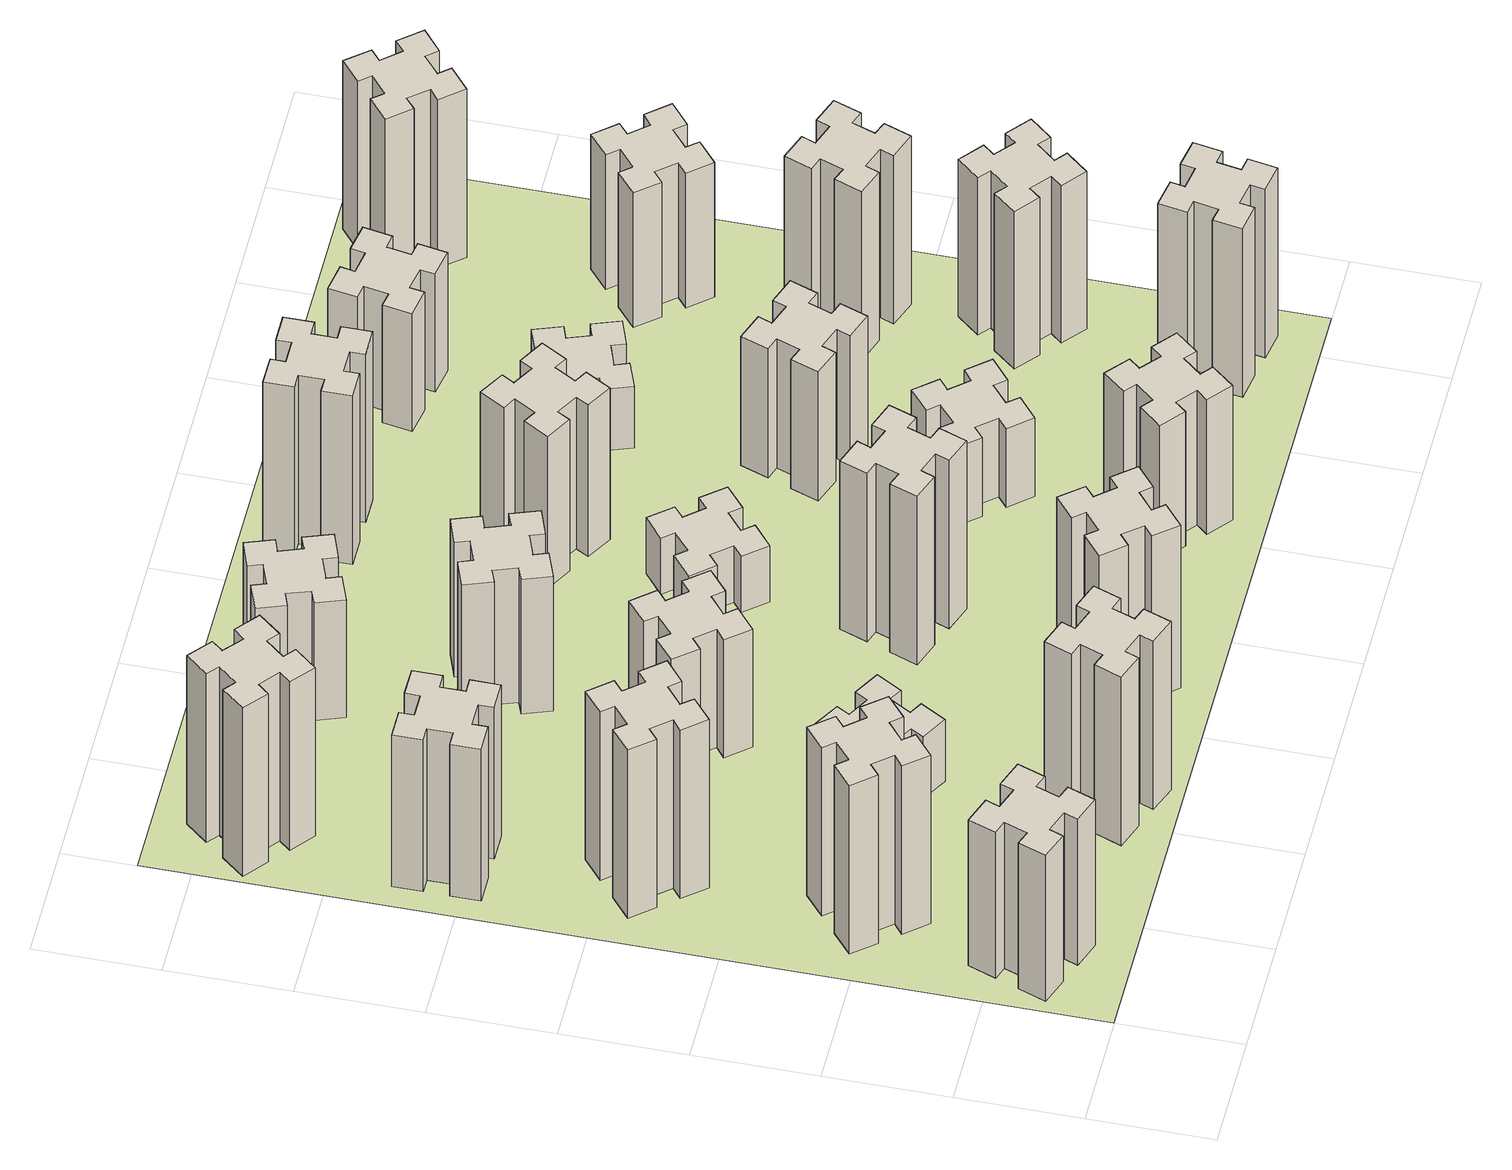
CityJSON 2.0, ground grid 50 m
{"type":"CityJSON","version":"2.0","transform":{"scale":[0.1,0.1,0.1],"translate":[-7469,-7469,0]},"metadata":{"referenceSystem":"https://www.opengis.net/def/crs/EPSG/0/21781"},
"CityObjects":{
"building1":{"type":"Building","attributes":{"class":"1000","function":"1000","usage":"1000","yearOfConstruction":2016,"roofType":"1000","measuredHeight":78,"storeysAboveGround":30,"storeysBelowGround":0},"geometry":[{"type":"Solid","lod":"1","boundaries":[[[[0,1,2,3,4,5,6,7,8,9,10,11,12,13,14,15,16,17,18,19]],[[17,16,20,21]],[[16,15,22,20]],[[15,14,23,22]],[[14,13,24,23]],[[13,12,25,24]],[[12,11,26,25]],[[11,10,27,26]],[[10,9,28,27]],[[9,8,29,28]],[[8,7,30,29]],[[7,6,31,30]],[[6,5,32,31]],[[5,4,33,32]],[[4,3,34,33]],[[3,2,35,34]],[[2,1,36,35]],[[1,0,37,36]],[[0,19,38,37]],[[19,18,39,38]],[[18,17,21,39]],[[24,25,26,27,28,29,30,31,32,33,34,35,36,37,38,39,21,20,22,23]]]]}]},
"building2":{"type":"Building","attributes":{"class":"1000","function":"1000","usage":"1000","yearOfConstruction":2016,"roofType":"1000","measuredHeight":90,"storeysAboveGround":30,"storeysBelowGround":0},"geometry":[{"type":"Solid","lod":"1","boundaries":[[[[40,41,42,43,44,45,46,47,48,49,50,51,52,53,54,55,56,57,58,59]],[[57,56,60,61]],[[56,55,62,60]],[[55,54,63,62]],[[54,53,64,63]],[[53,52,65,64]],[[52,51,66,65]],[[51,50,67,66]],[[50,49,68,67]],[[49,48,69,68]],[[48,47,70,69]],[[47,46,71,70]],[[46,45,72,71]],[[45,44,73,72]],[[44,43,74,73]],[[43,42,75,74]],[[42,41,76,75]],[[41,40,77,76]],[[40,59,78,77]],[[59,58,79,78]],[[58,57,61,79]],[[64,65,66,67,68,69,70,71,72,73,74,75,76,77,78,79,61,60,62,63]]]]}]},
"building3":{"type":"Building","attributes":{"class":"1000","function":"1000","usage":"1000","yearOfConstruction":2016,"roofType":"1000","measuredHeight":90,"storeysAboveGround":30,"storeysBelowGround":0},"geometry":[{"type":"Solid","lod":"1","boundaries":[[[[80,81,82,83,84,85,86,87,88,89,90,91,92,93,94,95,96,97,98,99]],[[97,96,100,101]],[[96,95,102,100]],[[95,94,103,102]],[[94,93,104,103]],[[93,92,105,104]],[[92,91,106,105]],[[91,90,107,106]],[[90,89,108,107]],[[89,88,109,108]],[[88,87,110,109]],[[87,86,111,110]],[[86,85,112,111]],[[85,84,113,112]],[[84,83,114,113]],[[83,82,115,114]],[[82,81,116,115]],[[81,80,117,116]],[[80,99,118,117]],[[99,98,119,118]],[[98,97,101,119]],[[104,105,106,107,108,109,110,111,112,113,114,115,116,117,118,119,101,100,102,103]]]]}]},
"building4":{"type":"Building","attributes":{"class":"1000","function":"1000","usage":"1000","yearOfConstruction":2016,"roofType":"1000","measuredHeight":81,"storeysAboveGround":30,"storeysBelowGround":0},"geometry":[{"type":"Solid","lod":"1","boundaries":[[[[120,121,122,123,124,125,126,127,128,129,130,131,132,133,134,135,136,137,138,139]],[[137,136,140,141]],[[136,135,142,140]],[[135,134,143,142]],[[134,133,144,143]],[[133,132,145,144]],[[132,131,146,145]],[[131,130,147,146]],[[130,129,148,147]],[[129,128,149,148]],[[128,127,150,149]],[[127,126,151,150]],[[126,125,152,151]],[[125,124,153,152]],[[124,123,154,153]],[[123,122,155,154]],[[122,121,156,155]],[[121,120,157,156]],[[120,139,158,157]],[[139,138,159,158]],[[138,137,141,159]],[[144,145,146,147,148,149,150,151,152,153,154,155,156,157,158,159,141,140,142,143]]]]}]},
"building5":{"type":"Building","attributes":{"class":"1000","function":"1000","usage":"1000","yearOfConstruction":2016,"roofType":"1000","measuredHeight":90,"storeysAboveGround":30,"storeysBelowGround":0},"geometry":[{"type":"Solid","lod":"1","boundaries":[[[[160,161,162,163,164,165,166,167,168,169,170,171,172,173,174,175,176,177,178,179]],[[177,176,180,181]],[[176,175,182,180]],[[175,174,183,182]],[[174,173,184,183]],[[173,172,185,184]],[[172,171,186,185]],[[171,170,187,186]],[[170,169,188,187]],[[169,168,189,188]],[[168,167,190,189]],[[167,166,191,190]],[[166,165,192,191]],[[165,164,193,192]],[[164,163,194,193]],[[163,162,195,194]],[[162,161,196,195]],[[161,160,197,196]],[[160,179,198,197]],[[179,178,199,198]],[[178,177,181,199]],[[184,185,186,187,188,189,190,191,192,193,194,195,196,197,198,199,181,180,182,183]]]]}]},
"building6":{"type":"Building","attributes":{"class":"1000","function":"1000","usage":"1000","yearOfConstruction":2016,"roofType":"1000","measuredHeight":90,"storeysAboveGround":30,"storeysBelowGround":0},"geometry":[{"type":"Solid","lod":"1","boundaries":[[[[200,201,202,203,204,205,206,207,208,209,210,211,212,213,214,215,216,217,218,219]],[[217,216,220,221]],[[216,215,222,220]],[[215,214,223,222]],[[214,213,224,223]],[[213,212,225,224]],[[212,211,226,225]],[[211,210,227,226]],[[210,209,228,227]],[[209,208,229,228]],[[208,207,230,229]],[[207,206,231,230]],[[206,205,232,231]],[[205,204,233,232]],[[204,203,234,233]],[[203,202,235,234]],[[202,201,236,235]],[[201,200,237,236]],[[200,219,238,237]],[[219,218,239,238]],[[218,217,221,239]],[[224,225,226,227,228,229,230,231,232,233,234,235,236,237,238,239,221,220,222,223]]]]}]},
"building7":{"type":"Building","attributes":{"class":"1000","function":"1000","usage":"1000","yearOfConstruction":2016,"roofType":"1000","measuredHeight":33,"storeysAboveGround":30,"storeysBelowGround":0},"geometry":[{"type":"Solid","lod":"1","boundaries":[[[[240,241,242,243,244,245,246,247,248,249,250,251,252,253,254,255,256,257,258,259]],[[257,256,260,261]],[[256,255,262,260]],[[255,254,263,262]],[[254,253,264,263]],[[253,252,265,264]],[[252,251,266,265]],[[251,250,267,266]],[[250,249,268,267]],[[249,248,269,268]],[[248,247,270,269]],[[247,246,271,270]],[[246,245,272,271]],[[245,244,273,272]],[[244,243,274,273]],[[243,242,275,274]],[[242,241,276,275]],[[241,240,277,276]],[[240,259,278,277]],[[259,258,279,278]],[[258,257,261,279]],[[264,265,266,267,268,269,270,271,272,273,274,275,276,277,278,279,261,260,262,263]]]]}]},
"building8":{"type":"Building","attributes":{"class":"1000","function":"1000","usage":"1000","yearOfConstruction":2016,"roofType":"1000","measuredHeight":63,"storeysAboveGround":30,"storeysBelowGround":0},"geometry":[{"type":"Solid","lod":"1","boundaries":[[[[280,281,282,283,284,285,286,287,288,289,290,291,292,293,294,295,296,297,298,299]],[[297,296,300,301]],[[296,295,302,300]],[[295,294,303,302]],[[294,293,304,303]],[[293,292,305,304]],[[292,291,306,305]],[[291,290,307,306]],[[290,289,308,307]],[[289,288,309,308]],[[288,287,310,309]],[[287,286,311,310]],[[286,285,312,311]],[[285,284,313,312]],[[284,283,314,313]],[[283,282,315,314]],[[282,281,316,315]],[[281,280,317,316]],[[280,299,318,317]],[[299,298,319,318]],[[298,297,301,319]],[[304,305,306,307,308,309,310,311,312,313,314,315,316,317,318,319,301,300,302,303]]]]}]},
"building9":{"type":"Building","attributes":{"class":"1000","function":"1000","usage":"1000","yearOfConstruction":2016,"roofType":"1000","measuredHeight":87,"storeysAboveGround":30,"storeysBelowGround":0},"geometry":[{"type":"Solid","lod":"1","boundaries":[[[[320,321,322,323,324,325,326,327,328,329,330,331,332,333,334,335,336,337,338,339]],[[337,336,340,341]],[[336,335,342,340]],[[335,334,343,342]],[[334,333,344,343]],[[333,332,345,344]],[[332,331,346,345]],[[331,330,347,346]],[[330,329,348,347]],[[329,328,349,348]],[[328,327,350,349]],[[327,326,351,350]],[[326,325,352,351]],[[325,324,353,352]],[[324,323,354,353]],[[323,322,355,354]],[[322,321,356,355]],[[321,320,357,356]],[[320,339,358,357]],[[339,338,359,358]],[[338,337,341,359]],[[344,345,346,347,348,349,350,351,352,353,354,355,356,357,358,359,341,340,342,343]]]]}]},
"building10":{"type":"Building","attributes":{"class":"1000","function":"1000","usage":"1000","yearOfConstruction":2016,"roofType":"1000","measuredHeight":72,"storeysAboveGround":30,"storeysBelowGround":0},"geometry":[{"type":"Solid","lod":"1","boundaries":[[[[360,361,362,363,364,365,366,367,368,369,370,371,372,373,374,375,376,377,378,379]],[[377,376,380,381]],[[376,375,382,380]],[[375,374,383,382]],[[374,373,384,383]],[[373,372,385,384]],[[372,371,386,385]],[[371,370,387,386]],[[370,369,388,387]],[[369,368,389,388]],[[368,367,390,389]],[[367,366,391,390]],[[366,365,392,391]],[[365,364,393,392]],[[364,363,394,393]],[[363,362,395,394]],[[362,361,396,395]],[[361,360,397,396]],[[360,379,398,397]],[[379,378,399,398]],[[378,377,381,399]],[[384,385,386,387,388,389,390,391,392,393,394,395,396,397,398,399,381,380,382,383]]]]}]},
"building11":{"type":"Building","attributes":{"class":"1000","function":"1000","usage":"1000","yearOfConstruction":2016,"roofType":"1000","measuredHeight":63,"storeysAboveGround":30,"storeysBelowGround":0},"geometry":[{"type":"Solid","lod":"1","boundaries":[[[[400,401,402,403,404,405,406,407,408,409,410,411,412,413,414,415,416,417,418,419]],[[417,416,420,421]],[[416,415,422,420]],[[415,414,423,422]],[[414,413,424,423]],[[413,412,425,424]],[[412,411,426,425]],[[411,410,427,426]],[[410,409,428,427]],[[409,408,429,428]],[[408,407,430,429]],[[407,406,431,430]],[[406,405,432,431]],[[405,404,433,432]],[[404,403,434,433]],[[403,402,435,434]],[[402,401,436,435]],[[401,400,437,436]],[[400,419,438,437]],[[419,418,439,438]],[[418,417,421,439]],[[424,425,426,427,428,429,430,431,432,433,434,435,436,437,438,439,421,420,422,423]]]]}]},
"building12":{"type":"Building","attributes":{"class":"1000","function":"1000","usage":"1000","yearOfConstruction":2016,"roofType":"1000","measuredHeight":90,"storeysAboveGround":30,"storeysBelowGround":0},"geometry":[{"type":"Solid","lod":"1","boundaries":[[[[440,441,442,443,444,445,446,447,448,449,450,451,452,453,454,455,456,457,458,459]],[[457,456,460,461]],[[456,455,462,460]],[[455,454,463,462]],[[454,453,464,463]],[[453,452,465,464]],[[452,451,466,465]],[[451,450,467,466]],[[450,449,468,467]],[[449,448,469,468]],[[448,447,470,469]],[[447,446,471,470]],[[446,445,472,471]],[[445,444,473,472]],[[444,443,474,473]],[[443,442,475,474]],[[442,441,476,475]],[[441,440,477,476]],[[440,459,478,477]],[[459,458,479,478]],[[458,457,461,479]],[[464,465,466,467,468,469,470,471,472,473,474,475,476,477,478,479,461,460,462,463]]]]}]},
"building13":{"type":"Building","attributes":{"class":"1000","function":"1000","usage":"1000","yearOfConstruction":2016,"roofType":"1000","measuredHeight":30,"storeysAboveGround":30,"storeysBelowGround":0},"geometry":[{"type":"Solid","lod":"1","boundaries":[[[[480,481,482,483,484,485,486,487,488,489,490,491,492,493,494,495,496,497,498,499]],[[497,496,500,501]],[[496,495,502,500]],[[495,494,503,502]],[[494,493,504,503]],[[493,492,505,504]],[[492,491,506,505]],[[491,490,507,506]],[[490,489,508,507]],[[489,488,509,508]],[[488,487,510,509]],[[487,486,511,510]],[[486,485,512,511]],[[485,484,513,512]],[[484,483,514,513]],[[483,482,515,514]],[[482,481,516,515]],[[481,480,517,516]],[[480,499,518,517]],[[499,498,519,518]],[[498,497,501,519]],[[504,505,506,507,508,509,510,511,512,513,514,515,516,517,518,519,501,500,502,503]]]]}]},
"building14":{"type":"Building","attributes":{"class":"1000","function":"1000","usage":"1000","yearOfConstruction":2016,"roofType":"1000","measuredHeight":72,"storeysAboveGround":30,"storeysBelowGround":0},"geometry":[{"type":"Solid","lod":"1","boundaries":[[[[520,521,522,523,524,525,526,527,528,529,530,531,532,533,534,535,536,537,538,539]],[[537,536,540,541]],[[536,535,542,540]],[[535,534,543,542]],[[534,533,544,543]],[[533,532,545,544]],[[532,531,546,545]],[[531,530,547,546]],[[530,529,548,547]],[[529,528,549,548]],[[528,527,550,549]],[[527,526,551,550]],[[526,525,552,551]],[[525,524,553,552]],[[524,523,554,553]],[[523,522,555,554]],[[522,521,556,555]],[[521,520,557,556]],[[520,539,558,557]],[[539,538,559,558]],[[538,537,541,559]],[[544,545,546,547,548,549,550,551,552,553,554,555,556,557,558,559,541,540,542,543]]]]}]},
"building15":{"type":"Building","attributes":{"class":"1000","function":"1000","usage":"1000","yearOfConstruction":2016,"roofType":"1000","measuredHeight":81,"storeysAboveGround":30,"storeysBelowGround":0},"geometry":[{"type":"Solid","lod":"1","boundaries":[[[[560,561,562,563,564,565,566,567,568,569,570,571,572,573,574,575,576,577,578,579]],[[577,576,580,581]],[[576,575,582,580]],[[575,574,583,582]],[[574,573,584,583]],[[573,572,585,584]],[[572,571,586,585]],[[571,570,587,586]],[[570,569,588,587]],[[569,568,589,588]],[[568,567,590,589]],[[567,566,591,590]],[[566,565,592,591]],[[565,564,593,592]],[[564,563,594,593]],[[563,562,595,594]],[[562,561,596,595]],[[561,560,597,596]],[[560,579,598,597]],[[579,578,599,598]],[[578,577,581,599]],[[584,585,586,587,588,589,590,591,592,593,594,595,596,597,598,599,581,580,582,583]]]]}]},
"building16":{"type":"Building","attributes":{"class":"1000","function":"1000","usage":"1000","yearOfConstruction":2016,"roofType":"1000","measuredHeight":90,"storeysAboveGround":30,"storeysBelowGround":0},"geometry":[{"type":"Solid","lod":"1","boundaries":[[[[600,601,602,603,604,605,606,607,608,609,610,611,612,613,614,615,616,617,618,619]],[[617,616,620,621]],[[616,615,622,620]],[[615,614,623,622]],[[614,613,624,623]],[[613,612,625,624]],[[612,611,626,625]],[[611,610,627,626]],[[610,609,628,627]],[[609,608,629,628]],[[608,607,630,629]],[[607,606,631,630]],[[606,605,632,631]],[[605,604,633,632]],[[604,603,634,633]],[[603,602,635,634]],[[602,601,636,635]],[[601,600,637,636]],[[600,619,638,637]],[[619,618,639,638]],[[618,617,621,639]],[[624,625,626,627,628,629,630,631,632,633,634,635,636,637,638,639,621,620,622,623]]]]}]},
"building17":{"type":"Building","attributes":{"class":"1000","function":"1000","usage":"1000","yearOfConstruction":2016,"roofType":"1000","measuredHeight":42,"storeysAboveGround":30,"storeysBelowGround":0},"geometry":[{"type":"Solid","lod":"1","boundaries":[[[[640,641,642,643,644,645,646,647,648,649,650,651,652,653,654,655,656,657,658,659]],[[657,656,660,661]],[[656,655,662,660]],[[655,654,663,662]],[[654,653,664,663]],[[653,652,665,664]],[[652,651,666,665]],[[651,650,667,666]],[[650,649,668,667]],[[649,648,669,668]],[[648,647,670,669]],[[647,646,671,670]],[[646,645,672,671]],[[645,644,673,672]],[[644,643,674,673]],[[643,642,675,674]],[[642,641,676,675]],[[641,640,677,676]],[[640,659,678,677]],[[659,658,679,678]],[[658,657,661,679]],[[664,665,666,667,668,669,670,671,672,673,674,675,676,677,678,679,661,660,662,663]]]]}]},
"building18":{"type":"Building","attributes":{"class":"1000","function":"1000","usage":"1000","yearOfConstruction":2016,"roofType":"1000","measuredHeight":69,"storeysAboveGround":30,"storeysBelowGround":0},"geometry":[{"type":"Solid","lod":"1","boundaries":[[[[680,681,682,683,684,685,686,687,688,689,690,691,692,693,694,695,696,697,698,699]],[[697,696,700,701]],[[696,695,702,700]],[[695,694,703,702]],[[694,693,704,703]],[[693,692,705,704]],[[692,691,706,705]],[[691,690,707,706]],[[690,689,708,707]],[[689,688,709,708]],[[688,687,710,709]],[[687,686,711,710]],[[686,685,712,711]],[[685,684,713,712]],[[684,683,714,713]],[[683,682,715,714]],[[682,681,716,715]],[[681,680,717,716]],[[680,699,718,717]],[[699,698,719,718]],[[698,697,701,719]],[[704,705,706,707,708,709,710,711,712,713,714,715,716,717,718,719,701,700,702,703]]]]}]},
"building19":{"type":"Building","attributes":{"class":"1000","function":"1000","usage":"1000","yearOfConstruction":2016,"roofType":"1000","measuredHeight":33,"storeysAboveGround":30,"storeysBelowGround":0},"geometry":[{"type":"Solid","lod":"1","boundaries":[[[[720,721,722,723,724,725,726,727,728,729,730,731,732,733,734,735,736,737,738,739]],[[737,736,740,741]],[[736,735,742,740]],[[735,734,743,742]],[[734,733,744,743]],[[733,732,745,744]],[[732,731,746,745]],[[731,730,747,746]],[[730,729,748,747]],[[729,728,749,748]],[[728,727,750,749]],[[727,726,751,750]],[[726,725,752,751]],[[725,724,753,752]],[[724,723,754,753]],[[723,722,755,754]],[[722,721,756,755]],[[721,720,757,756]],[[720,739,758,757]],[[739,738,759,758]],[[738,737,741,759]],[[744,745,746,747,748,749,750,751,752,753,754,755,756,757,758,759,741,740,742,743]]]]}]},
"building20":{"type":"Building","attributes":{"class":"1000","function":"1000","usage":"1000","yearOfConstruction":2016,"roofType":"1000","measuredHeight":90,"storeysAboveGround":30,"storeysBelowGround":0},"geometry":[{"type":"Solid","lod":"1","boundaries":[[[[760,761,762,763,764,765,766,767,768,769,770,771,772,773,774,775,776,777,778,779]],[[777,776,780,781]],[[776,775,782,780]],[[775,774,783,782]],[[774,773,784,783]],[[773,772,785,784]],[[772,771,786,785]],[[771,770,787,786]],[[770,769,788,787]],[[769,768,789,788]],[[768,767,790,789]],[[767,766,791,790]],[[766,765,792,791]],[[765,764,793,792]],[[764,763,794,793]],[[763,762,795,794]],[[762,761,796,795]],[[761,760,797,796]],[[760,779,798,797]],[[779,778,799,798]],[[778,777,781,799]],[[784,785,786,787,788,789,790,791,792,793,794,795,796,797,798,799,781,780,782,783]]]]}]},
"building21":{"type":"Building","attributes":{"class":"1000","function":"1000","usage":"1000","yearOfConstruction":2016,"roofType":"1000","measuredHeight":63,"storeysAboveGround":30,"storeysBelowGround":0},"geometry":[{"type":"Solid","lod":"1","boundaries":[[[[800,801,802,803,804,805,806,807,808,809,810,811,812,813,814,815,816,817,818,819]],[[817,816,820,821]],[[816,815,822,820]],[[815,814,823,822]],[[814,813,824,823]],[[813,812,825,824]],[[812,811,826,825]],[[811,810,827,826]],[[810,809,828,827]],[[809,808,829,828]],[[808,807,830,829]],[[807,806,831,830]],[[806,805,832,831]],[[805,804,833,832]],[[804,803,834,833]],[[803,802,835,834]],[[802,801,836,835]],[[801,800,837,836]],[[800,819,838,837]],[[819,818,839,838]],[[818,817,821,839]],[[824,825,826,827,828,829,830,831,832,833,834,835,836,837,838,839,821,820,822,823]]]]}]},
"building22":{"type":"Building","attributes":{"class":"1000","function":"1000","usage":"1000","yearOfConstruction":2016,"roofType":"1000","measuredHeight":84,"storeysAboveGround":30,"storeysBelowGround":0},"geometry":[{"type":"Solid","lod":"1","boundaries":[[[[840,841,842,843,844,845,846,847,848,849,850,851,852,853,854,855,856,857,858,859]],[[857,856,860,861]],[[856,855,862,860]],[[855,854,863,862]],[[854,853,864,863]],[[853,852,865,864]],[[852,851,866,865]],[[851,850,867,866]],[[850,849,868,867]],[[849,848,869,868]],[[848,847,870,869]],[[847,846,871,870]],[[846,845,872,871]],[[845,844,873,872]],[[844,843,874,873]],[[843,842,875,874]],[[842,841,876,875]],[[841,840,877,876]],[[840,859,878,877]],[[859,858,879,878]],[[858,857,861,879]],[[864,865,866,867,868,869,870,871,872,873,874,875,876,877,878,879,861,860,862,863]]]]}]},
"building23":{"type":"Building","attributes":{"class":"1000","function":"1000","usage":"1000","yearOfConstruction":2016,"roofType":"1000","measuredHeight":90,"storeysAboveGround":30,"storeysBelowGround":0},"geometry":[{"type":"Solid","lod":"1","boundaries":[[[[880,881,882,883,884,885,886,887,888,889,890,891,892,893,894,895,896,897,898,899]],[[897,896,900,901]],[[896,895,902,900]],[[895,894,903,902]],[[894,893,904,903]],[[893,892,905,904]],[[892,891,906,905]],[[891,890,907,906]],[[890,889,908,907]],[[889,888,909,908]],[[888,887,910,909]],[[887,886,911,910]],[[886,885,912,911]],[[885,884,913,912]],[[884,883,914,913]],[[883,882,915,914]],[[882,881,916,915]],[[881,880,917,916]],[[880,899,918,917]],[[899,898,919,918]],[[898,897,901,919]],[[904,905,906,907,908,909,910,911,912,913,914,915,916,917,918,919,901,900,902,903]]]]}]},
"building24":{"type":"Building","attributes":{"class":"1000","function":"1000","usage":"1000","yearOfConstruction":2016,"roofType":"1000","measuredHeight":72,"storeysAboveGround":30,"storeysBelowGround":0},"geometry":[{"type":"Solid","lod":"1","boundaries":[[[[920,921,922,923,924,925,926,927,928,929,930,931,932,933,934,935,936,937,938,939]],[[937,936,940,941]],[[936,935,942,940]],[[935,934,943,942]],[[934,933,944,943]],[[933,932,945,944]],[[932,931,946,945]],[[931,930,947,946]],[[930,929,948,947]],[[929,928,949,948]],[[928,927,950,949]],[[927,926,951,950]],[[926,925,952,951]],[[925,924,953,952]],[[924,923,954,953]],[[923,922,955,954]],[[922,921,956,955]],[[921,920,957,956]],[[920,939,958,957]],[[939,938,959,958]],[[938,937,941,959]],[[944,945,946,947,948,949,950,951,952,953,954,955,956,957,958,959,941,940,942,943]]]]}]},
"building25":{"type":"Building","attributes":{"class":"1000","function":"1000","usage":"1000","yearOfConstruction":2016,"roofType":"1000","measuredHeight":90,"storeysAboveGround":30,"storeysBelowGround":0},"geometry":[{"type":"Solid","lod":"1","boundaries":[[[[960,961,962,963,964,965,966,967,968,969,970,971,972,973,974,975,976,977,978,979]],[[977,976,980,981]],[[976,975,982,980]],[[975,974,983,982]],[[974,973,984,983]],[[973,972,985,984]],[[972,971,986,985]],[[971,970,987,986]],[[970,969,988,987]],[[969,968,989,988]],[[968,967,990,989]],[[967,966,991,990]],[[966,965,992,991]],[[965,964,993,992]],[[964,963,994,993]],[[963,962,995,994]],[[962,961,996,995]],[[961,960,997,996]],[[960,979,998,997]],[[979,978,999,998]],[[978,977,981,999]],[[984,985,986,987,988,989,990,991,992,993,994,995,996,997,998,999,981,980,982,983]]]]}]},
"landuse1":{"type":"LandUse","attributes":{"name":"plot1","function":"1010"},"geometry":[{"type":"MultiSurface","lod":"1","boundaries":[[[1000,1001,1002,1003]]]}]}
},
"vertices":[
[191,289,0],[285,255,0],[264,199,0],[377,157,0],[418,270,0],[362,291,0],[396,385,0],[452,364,0],[493,477,0],[380,518,0],[360,462,0],[266,496,0],[287,552,0],[174,593,0],[133,480,0],[189,460,0],[155,366,0],[99,387,0],[57,274,0],[170,233,0],[155,366,780],[99,387,780],[189,460,780],[133,480,780],[174,593,780],[287,552,780],[266,496,780],[360,462,780],[380,518,780],[493,477,780],[452,364,780],[396,385,780],[362,291,780],[418,270,780],[377,157,780],[264,199,780],[285,255,780],[191,289,780],[170,233,780],[57,274,780],
[492,1048,0],[427,1124,0],[473,1163,0],[396,1255,0],[304,1178,0],[343,1132,0],[266,1067,0],[228,1113,0],[136,1036,0],[213,944,0],[259,983,0],[323,906,0],[277,868,0],[354,776,0],[446,853,0],[408,899,0],[484,963,0],[523,917,0],[615,994,0],[538,1086,0],[484,963,900],[523,917,900],[408,899,900],[446,853,900],[354,776,900],[277,868,900],[323,906,900],[259,983,900],[213,944,900],[136,1036,900],[228,1113,900],[266,1067,900],[343,1132,900],[304,1178,900],[396,1255,900],[473,1163,900],[427,1124,900],[492,1048,900],[538,1086,900],[615,994,900],
[492,1888,0],[427,1964,0],[473,2003,0],[396,2095,0],[304,2018,0],[343,1972,0],[266,1907,0],[228,1953,0],[136,1876,0],[213,1784,0],[259,1823,0],[323,1746,0],[277,1708,0],[354,1616,0],[446,1693,0],[408,1739,0],[484,1803,0],[523,1757,0],[615,1834,0],[538,1926,0],[484,1803,900],[523,1757,900],[408,1739,900],[446,1693,900],[354,1616,900],[277,1708,900],[323,1746,900],[259,1823,900],[213,1784,900],[136,1876,900],[228,1953,900],[266,1907,900],[343,1972,900],[304,2018,900],[396,2095,900],[473,2003,900],[427,1964,900],[492,1888,900],[538,1926,900],[615,1834,900],
[385,2545,0],[385,2645,0],[445,2645,0],[445,2765,0],[325,2765,0],[325,2705,0],[225,2705,0],[225,2765,0],[105,2765,0],[105,2645,0],[165,2645,0],[165,2545,0],[105,2545,0],[105,2425,0],[225,2425,0],[225,2485,0],[325,2485,0],[325,2425,0],[445,2425,0],[445,2545,0],[325,2485,810],[325,2425,810],[225,2485,810],[225,2425,810],[105,2425,810],[105,2545,810],[165,2545,810],[165,2645,810],[105,2645,810],[105,2765,810],[225,2765,810],[225,2705,810],[325,2705,810],[325,2765,810],[445,2765,810],[445,2645,810],[385,2645,810],[385,2545,810],[445,2545,810],[445,2425,810],
[1029,360,0],[995,266,0],[939,287,0],[897,174,0],[1010,133,0],[1031,189,0],[1125,155,0],[1104,99,0],[1217,57,0],[1258,170,0],[1202,191,0],[1236,285,0],[1292,264,0],[1333,377,0],[1220,418,0],[1200,362,0],[1106,396,0],[1127,452,0],[1014,493,0],[973,380,0],[1106,396,900],[1127,452,900],[1200,362,900],[1220,418,900],[1333,377,900],[1292,264,900],[1236,285,900],[1202,191,900],[1258,170,900],[1217,57,900],[1104,99,900],[1125,155,900],[1031,189,900],[1010,133,900],[897,174,900],[939,287,900],[995,266,900],[1029,360,900],[973,380,900],[1014,493,900],
[384,3387,0],[308,3452,0],[346,3498,0],[254,3575,0],[177,3483,0],[223,3444,0],[159,3368,0],[113,3406,0],[36,3314,0],[128,3237,0],[166,3283,0],[243,3219,0],[204,3173,0],[296,3096,0],[373,3188,0],[327,3226,0],[392,3303,0],[438,3264,0],[515,3356,0],[423,3433,0],[392,3303,900],[438,3264,900],[327,3226,900],[373,3188,900],[296,3096,900],[204,3173,900],[243,3219,900],[166,3283,900],[128,3237,900],[36,3314,900],[113,3406,900],[159,3368,900],[223,3444,900],[177,3483,900],[254,3575,900],[346,3498,900],[308,3452,900],[384,3387,900],[423,3433,900],[515,3356,900],
[1086,1017,0],[1136,1104,0],[1188,1074,0],[1248,1178,0],[1144,1238,0],[1114,1186,0],[1027,1236,0],[1057,1288,0],[953,1348,0],[893,1244,0],[945,1214,0],[895,1127,0],[843,1157,0],[783,1053,0],[887,993,0],[917,1045,0],[1004,995,0],[974,943,0],[1078,883,0],[1138,987,0],[1004,995,330],[974,943,330],[917,1045,330],[887,993,330],[783,1053,330],[843,1157,330],[895,1127,330],[945,1214,330],[893,1244,330],[953,1348,330],[1057,1288,330],[1027,1236,330],[1114,1186,330],[1144,1238,330],[1248,1178,330],[1188,1074,330],[1136,1104,330],[1086,1017,330],[1138,987,330],[1078,883,330],
[1083,1972,0],[1006,1907,0],[968,1953,0],[876,1876,0],[953,1784,0],[999,1823,0],[1063,1746,0],[1017,1708,0],[1094,1616,0],[1186,1693,0],[1148,1739,0],[1224,1803,0],[1263,1757,0],[1355,1834,0],[1278,1926,0],[1232,1888,0],[1167,1964,0],[1213,2003,0],[1136,2095,0],[1044,2018,0],[1167,1964,630],[1213,2003,630],[1232,1888,630],[1278,1926,630],[1355,1834,630],[1263,1757,630],[1224,1803,630],[1148,1739,630],[1186,1693,630],[1094,1616,630],[1017,1708,630],[1063,1746,630],[999,1823,630],[953,1784,630],[876,1876,630],[968,1953,630],[1006,1907,630],[1083,1972,630],[1044,2018,630],[1136,2095,630],
[1639,343,0],[1703,266,0],[1657,228,0],[1734,136,0],[1826,213,0],[1788,259,0],[1864,323,0],[1903,277,0],[1995,354,0],[1918,446,0],[1872,408,0],[1807,484,0],[1853,523,0],[1776,615,0],[1684,538,0],[1723,492,0],[1646,427,0],[1608,473,0],[1516,396,0],[1593,304,0],[1646,427,870],[1608,473,870],[1723,492,870],[1684,538,870],[1776,615,870],[1853,523,870],[1807,484,870],[1872,408,870],[1918,446,870],[1995,354,870],[1903,277,870],[1864,323,870],[1788,259,870],[1826,213,870],[1734,136,870],[1657,228,870],[1703,266,870],[1639,343,870],[1593,304,870],[1516,396,870],
[1225,2716,0],[1131,2682,0],[1110,2738,0],[997,2697,0],[1039,2584,0],[1095,2605,0],[1129,2511,0],[1073,2490,0],[1114,2377,0],[1227,2419,0],[1206,2475,0],[1300,2509,0],[1320,2453,0],[1433,2494,0],[1392,2607,0],[1336,2586,0],[1302,2680,0],[1358,2700,0],[1317,2813,0],[1204,2772,0],[1302,2680,720],[1358,2700,720],[1336,2586,720],[1392,2607,720],[1433,2494,720],[1320,2453,720],[1300,2509,720],[1206,2475,720],[1227,2419,720],[1114,2377,720],[1073,2490,720],[1129,2511,720],[1095,2605,720],[1039,2584,720],[997,2697,720],[1110,2738,720],[1131,2682,720],[1225,2716,720],[1204,2772,720],[1317,2813,720],
[1025,3456,0],[931,3422,0],[910,3478,0],[797,3437,0],[839,3324,0],[895,3345,0],[929,3251,0],[873,3230,0],[914,3117,0],[1027,3159,0],[1006,3215,0],[1100,3249,0],[1120,3193,0],[1233,3234,0],[1192,3347,0],[1136,3326,0],[1102,3420,0],[1158,3440,0],[1117,3553,0],[1004,3512,0],[1102,3420,630],[1158,3440,630],[1136,3326,630],[1192,3347,630],[1233,3234,630],[1120,3193,630],[1100,3249,630],[1006,3215,630],[1027,3159,630],[914,3117,630],[873,3230,630],[929,3251,630],[895,3345,630],[839,3324,630],[797,3437,630],[910,3478,630],[931,3422,630],[1025,3456,630],[1004,3512,630],[1117,3553,630],
[1769,1300,0],[1735,1206,0],[1679,1227,0],[1637,1114,0],[1750,1073,0],[1771,1129,0],[1865,1095,0],[1844,1039,0],[1957,997,0],[1998,1110,0],[1942,1131,0],[1976,1225,0],[2032,1204,0],[2073,1317,0],[1960,1358,0],[1940,1302,0],[1846,1336,0],[1867,1392,0],[1754,1433,0],[1713,1320,0],[1846,1336,900],[1867,1392,900],[1940,1302,900],[1960,1358,900],[2073,1317,900],[2032,1204,900],[1976,1225,900],[1942,1131,900],[1998,1110,900],[1957,997,900],[1844,1039,900],[1865,1095,900],[1771,1129,900],[1750,1073,900],[1637,1114,900],[1679,1227,900],[1735,1206,900],[1769,1300,900],[1713,1320,900],[1754,1433,900],
[1972,1988,0],[1907,2064,0],[1953,2103,0],[1876,2195,0],[1784,2118,0],[1823,2072,0],[1746,2007,0],[1708,2053,0],[1616,1976,0],[1693,1884,0],[1739,1923,0],[1803,1846,0],[1757,1808,0],[1834,1716,0],[1926,1793,0],[1888,1839,0],[1964,1903,0],[2003,1857,0],[2095,1934,0],[2018,2026,0],[1964,1903,300],[2003,1857,300],[1888,1839,300],[1926,1793,300],[1834,1716,300],[1757,1808,300],[1803,1846,300],[1739,1923,300],[1693,1884,300],[1616,1976,300],[1708,2053,300],[1746,2007,300],[1823,2072,300],[1784,2118,300],[1876,2195,300],[1953,2103,300],[1907,2064,300],[1972,1988,300],[2018,2026,300],[2095,1934,300],
[2486,323,0],[2563,259,0],[2524,213,0],[2616,136,0],[2693,228,0],[2647,266,0],[2712,343,0],[2758,304,0],[2835,396,0],[2743,473,0],[2704,427,0],[2628,492,0],[2666,538,0],[2574,615,0],[2497,523,0],[2543,484,0],[2479,408,0],[2433,446,0],[2356,354,0],[2448,277,0],[2479,408,720],[2433,446,720],[2543,484,720],[2497,523,720],[2574,615,720],[2666,538,720],[2628,492,720],[2704,427,720],[2743,473,720],[2835,396,720],[2758,304,720],[2712,343,720],[2647,266,720],[2693,228,720],[2616,136,720],[2524,213,720],[2563,259,720],[2486,323,720],[2448,277,720],[2356,354,720],
[2026,2497,0],[2076,2584,0],[2128,2554,0],[2188,2658,0],[2084,2718,0],[2054,2666,0],[1967,2716,0],[1997,2768,0],[1893,2828,0],[1833,2724,0],[1885,2694,0],[1835,2607,0],[1783,2637,0],[1723,2533,0],[1827,2473,0],[1857,2525,0],[1944,2475,0],[1914,2423,0],[2018,2363,0],[2078,2467,0],[1944,2475,810],[1914,2423,810],[1857,2525,810],[1827,2473,810],[1723,2533,810],[1783,2637,810],[1835,2607,810],[1885,2694,810],[1833,2724,810],[1893,2828,810],[1997,2768,810],[1967,2716,810],[2054,2666,810],[2084,2718,810],[2188,2658,810],[2128,2554,810],[2076,2584,810],[2026,2497,810],[2078,2467,810],[2018,2363,810],
[1965,3385,0],[1965,3485,0],[2025,3485,0],[2025,3605,0],[1905,3605,0],[1905,3545,0],[1805,3545,0],[1805,3605,0],[1685,3605,0],[1685,3485,0],[1745,3485,0],[1745,3385,0],[1685,3385,0],[1685,3265,0],[1805,3265,0],[1805,3325,0],[1905,3325,0],[1905,3265,0],[2025,3265,0],[2025,3385,0],[1905,3325,900],[1905,3265,900],[1805,3325,900],[1805,3265,900],[1685,3265,900],[1685,3385,900],[1745,3385,900],[1745,3485,900],[1685,3485,900],[1685,3605,900],[1805,3605,900],[1805,3545,900],[1905,3545,900],[1905,3605,900],[2025,3605,900],[2025,3485,900],[1965,3485,900],[1965,3385,900],[2025,3385,900],[2025,3265,900],
[2563,1232,0],[2486,1167,0],[2448,1213,0],[2356,1136,0],[2433,1044,0],[2479,1083,0],[2543,1006,0],[2497,968,0],[2574,876,0],[2666,953,0],[2628,999,0],[2704,1063,0],[2743,1017,0],[2835,1094,0],[2758,1186,0],[2712,1148,0],[2647,1224,0],[2693,1263,0],[2616,1355,0],[2524,1278,0],[2647,1224,420],[2693,1263,420],[2712,1148,420],[2758,1186,420],[2835,1094,420],[2743,1017,420],[2704,1063,420],[2628,999,420],[2666,953,420],[2574,876,420],[2497,968,420],[2543,1006,420],[2479,1083,420],[2433,1044,420],[2356,1136,420],[2448,1213,420],[2486,1167,420],[2563,1232,420],[2524,1278,420],[2616,1355,420],
[2682,1671,0],[2716,1765,0],[2772,1744,0],[2813,1857,0],[2700,1898,0],[2680,1842,0],[2586,1876,0],[2607,1932,0],[2494,1973,0],[2453,1860,0],[2509,1840,0],[2475,1746,0],[2419,1767,0],[2377,1654,0],[2490,1613,0],[2511,1669,0],[2605,1635,0],[2584,1579,0],[2697,1537,0],[2738,1650,0],[2605,1635,690],[2584,1579,690],[2511,1669,690],[2490,1613,690],[2377,1654,690],[2419,1767,690],[2475,1746,690],[2509,1840,690],[2453,1860,690],[2494,1973,690],[2607,1932,690],[2586,1876,690],[2680,1842,690],[2700,1898,690],[2813,1857,690],[2772,1744,690],[2716,1765,690],[2682,1671,690],[2738,1650,690],[2697,1537,690],
[2716,2586,0],[2682,2680,0],[2738,2700,0],[2697,2813,0],[2584,2772,0],[2605,2716,0],[2511,2682,0],[2490,2738,0],[2377,2697,0],[2419,2584,0],[2475,2605,0],[2509,2511,0],[2453,2490,0],[2494,2377,0],[2607,2419,0],[2586,2475,0],[2680,2509,0],[2700,2453,0],[2813,2494,0],[2772,2607,0],[2680,2509,330],[2700,2453,330],[2586,2475,330],[2607,2419,330],[2494,2377,330],[2453,2490,330],[2509,2511,330],[2475,2605,330],[2419,2584,330],[2377,2697,330],[2490,2738,330],[2511,2682,330],[2605,2716,330],[2584,2772,330],[2697,2813,330],[2738,2700,330],[2682,2680,330],[2716,2586,330],[2772,2607,330],[2813,2494,330],
[3504,475,0],[3405,492,0],[3416,551,0],[3297,572,0],[3277,454,0],[3336,444,0],[3318,345,0],[3259,356,0],[3238,237,0],[3357,217,0],[3367,276,0],[3465,258,0],[3455,199,0],[3573,178,0],[3594,297,0],[3535,307,0],[3552,405,0],[3611,395,0],[3632,513,0],[3514,534,0],[3552,405,900],[3611,395,900],[3535,307,900],[3594,297,900],[3573,178,900],[3455,199,900],[3465,258,900],[3367,276,900],[3357,217,900],[3238,237,900],[3259,356,900],[3318,345,900],[3336,444,900],[3277,454,900],[3297,572,900],[3416,551,900],[3405,492,900],[3504,475,900],[3514,534,900],[3632,513,900],
[2496,3404,0],[2478,3305,0],[2419,3316,0],[2398,3197,0],[2517,3177,0],[2527,3236,0],[2625,3218,0],[2615,3159,0],[2733,3138,0],[2754,3257,0],[2695,3267,0],[2712,3365,0],[2771,3355,0],[2792,3473,0],[2674,3494,0],[2664,3435,0],[2565,3452,0],[2576,3511,0],[2457,3532,0],[2437,3414,0],[2565,3452,630],[2576,3511,630],[2664,3435,630],[2674,3494,630],[2792,3473,630],[2771,3355,630],[2712,3365,630],[2695,3267,630],[2754,3257,630],[2733,3138,630],[2615,3159,630],[2625,3218,630],[2527,3236,630],[2517,3177,630],[2398,3197,630],[2419,3316,630],[2478,3305,630],[2496,3404,630],[2437,3414,630],[2457,3532,630],
[3487,1006,0],[3552,1083,0],[3598,1044,0],[3675,1136,0],[3583,1213,0],[3544,1167,0],[3468,1232,0],[3506,1278,0],[3414,1355,0],[3337,1263,0],[3383,1224,0],[3319,1148,0],[3273,1186,0],[3196,1094,0],[3288,1017,0],[3326,1063,0],[3403,999,0],[3364,953,0],[3456,876,0],[3533,968,0],[3403,999,840],[3364,953,840],[3326,1063,840],[3288,1017,840],[3196,1094,840],[3273,1186,840],[3319,1148,840],[3383,1224,840],[3337,1263,840],[3414,1355,840],[3506,1278,840],[3468,1232,840],[3544,1167,840],[3583,1213,840],[3675,1136,840],[3598,1044,840],[3552,1083,840],[3487,1006,840],[3533,968,840],[3456,876,840],
[3420,1842,0],[3326,1876,0],[3347,1932,0],[3234,1973,0],[3193,1860,0],[3249,1840,0],[3215,1746,0],[3159,1767,0],[3117,1654,0],[3230,1613,0],[3251,1669,0],[3345,1635,0],[3324,1579,0],[3437,1537,0],[3478,1650,0],[3422,1671,0],[3456,1765,0],[3512,1744,0],[3553,1857,0],[3440,1898,0],[3456,1765,900],[3512,1744,900],[3422,1671,900],[3478,1650,900],[3437,1537,900],[3324,1579,900],[3345,1635,900],[3251,1669,900],[3230,1613,900],[3117,1654,900],[3159,1767,900],[3215,1746,900],[3249,1840,900],[3193,1860,900],[3234,1973,900],[3347,1932,900],[3326,1876,900],[3420,1842,900],[3440,1898,900],[3553,1857,900],
[3219,2463,0],[3283,2386,0],[3237,2348,0],[3314,2256,0],[3406,2333,0],[3368,2379,0],[3444,2443,0],[3483,2397,0],[3575,2474,0],[3498,2566,0],[3452,2528,0],[3387,2604,0],[3433,2643,0],[3356,2735,0],[3264,2658,0],[3303,2612,0],[3226,2547,0],[3188,2593,0],[3096,2516,0],[3173,2424,0],[3226,2547,720],[3188,2593,720],[3303,2612,720],[3264,2658,720],[3356,2735,720],[3433,2643,720],[3387,2604,720],[3452,2528,720],[3498,2566,720],[3575,2474,720],[3483,2397,720],[3444,2443,720],[3368,2379,720],[3406,2333,720],[3314,2256,720],[3237,2348,720],[3283,2386,720],[3219,2463,720],[3173,2424,720],[3096,2516,720],
[3219,3403,0],[3283,3326,0],[3237,3288,0],[3314,3196,0],[3406,3273,0],[3368,3319,0],[3444,3383,0],[3483,3337,0],[3575,3414,0],[3498,3506,0],[3452,3468,0],[3387,3544,0],[3433,3583,0],[3356,3675,0],[3264,3598,0],[3303,3552,0],[3226,3487,0],[3188,3533,0],[3096,3456,0],[3173,3364,0],[3226,3487,900],[3188,3533,900],[3303,3552,900],[3264,3598,900],[3356,3675,900],[3433,3583,900],[3387,3544,900],[3452,3468,900],[3498,3506,900],[3575,3414,900],[3483,3337,900],[3444,3383,900],[3368,3319,900],[3406,3273,900],[3314,3196,900],[3237,3288,900],[3283,3326,900],[3219,3403,900],[3173,3364,900],[3096,3456,900],
[5,3705,0],[3705,3705,0],[3705,5,0],[5,5,0]
]}
